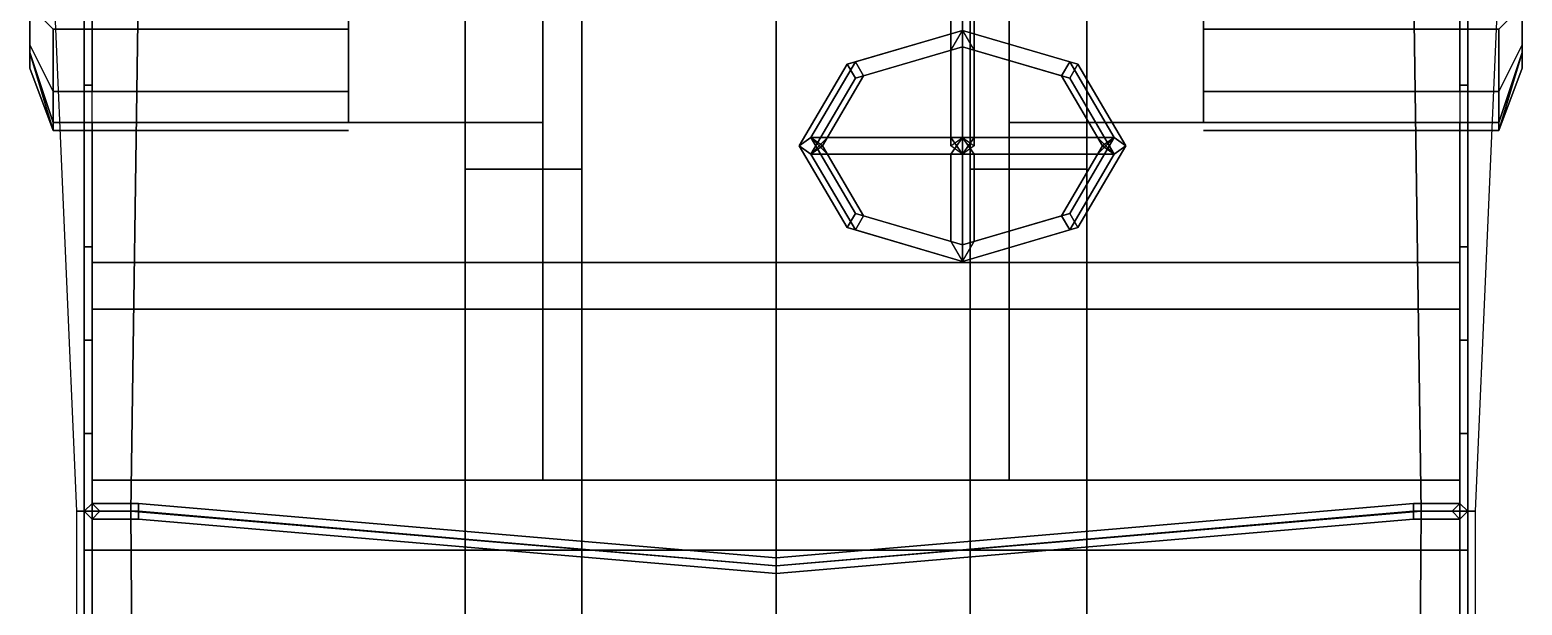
# Model space of a CAD drawing. Header units: millimetres. Extents: x -0.96 to 3, y -2.14 to 6.
# Drawn here: x -0.96 to 0.96, y -0.131 to 0.609 of the extents above; entities that cross this region are included whole.
import ezdxf

# ---------------------------------------------------------------- set-up
doc = ezdxf.new("R2010")
doc.units = ezdxf.units.MM
doc.layers.add('mudguards', color=6, linetype='Continuous')
doc.layers.add('tent', color=3, linetype='Continuous')

msp = doc.modelspace()

# ---------------------------------------------------------------- linework, layer by layer
for points in [[(0.225, 0.46, 1.46), (0.24, 0.4706, 1.4706), (0.24, 1.0787, 0.8625), (0.225, 1.0681, 0.8519)], [(0.24, 0.4706, 1.4706), (0.255, 0.46, 1.46), (0.255, 1.0681, 0.8519), (0.24, 1.0787, 0.8625)], [(0.24, 0.4494, 1.4494), (0.225, 0.46, 1.46), (0.225, 1.0681, 0.8519), (0.24, 1.0575, 0.8413)], [(0.255, 0.46, 1.46), (0.24, 0.4494, 1.4494), (0.24, 1.0575, 0.8413), (0.255, 1.0681, 0.8519)], [(-0.25, 0.99, 0.54), (-0.25, 0.43, 0.41), (-0.4, 0.43, 0.41), (-0.4, 0.99, 0.54)], [(-0.4, 0.99, 0.54), (-0.4, 0.43, 0.41), (-0.4, 0.43, 0.57), (-0.4, 0.94, 0.61)], [(-0.25, 0.43, 0.57), (-0.25, 0.43, 0.41), (-0.25, 0.99, 0.54), (-0.25, 0.94, 0.61)], [(0.25, 0.99, 0.54), (0.25, 0.43, 0.41), (0.25, 0.43, 0.57), (0.25, 0.94, 0.61)], [(0.4, 0.99, 0.54), (0.4, 0.43, 0.41), (0.25, 0.43, 0.41), (0.25, 0.99, 0.54)], [(0.4, 0.43, 0.57), (0.4, 0.43, 0.41), (0.4, 0.99, 0.54), (0.4, 0.94, 0.61)], [(-0.4, 0.94, 0.61), (-0.4, 0.43, 0.57), (-0.25, 0.43, 0.57), (-0.25, 0.94, 0.61)], [(0.25, 0.94, 0.61), (0.25, 0.43, 0.57), (0.4, 0.43, 0.57), (0.4, 0.94, 0.61)], [(-0.89, 0.67, 1.43), (-0.89, 0.538, 0.77), (-0.88, 0.538, 0.77), (-0.88, 0.67, 1.43)], [(-0.89, 0.61, 0.91), (-0.89, 0.53, 0.73), (-0.89, 0.67, 1.43)], [(-0.88, 0.67, 1.43), (-0.88, 0.53, 0.73), (-0.88, 0.61, 0.91), (-0.88, 0.67, 1.43)], [(-0.55, 0.67, 0.64), (-0.55, 0.49, 0.64), (-0.3, 0.49, 0.64), (-0.3, 0.67, 0.64)], [(-0.55, 0.61, 0.91), (-0.55, 0.53, 0.73), (-0.55, 0.49, 0.64), (-0.55, 0.67, 0.64)], [(-0.3, 0.67, 0.64), (-0.3, 0.03, 0.64), (-0.3, 0.03, 0.87), (-0.3, 0.67, 0.87)], [(-0.3, 0.67, 0.87), (-0.3, 0.03, 0.87), (0.3, 0.03, 0.87), (0.3, 0.67, 0.87)], [(0.3, 0.03, 0.87), (0.3, 0.03, 0.64), (0.3, 0.67, 0.64), (0.3, 0.67, 0.87)], [(0.3, 0.67, 0.64), (0.3, 0.49, 0.64), (0.55, 0.49, 0.64), (0.55, 0.67, 0.64)], [(0.55, 0.67, 0.64), (0.55, 0.49, 0.64), (0.55, 0.53, 0.73), (0.55, 0.61, 0.91)], [(0.88, 0.67, 1.43), (0.88, 0.538, 0.77), (0.89, 0.538, 0.77), (0.89, 0.67, 1.43)], [(0.88, 0.61, 0.91), (0.88, 0.53, 0.73), (0.88, 0.67, 1.43)], [(0.89, 0.67, 1.43), (0.89, 0.53, 0.73), (0.89, 0.61, 0.91), (0.89, 0.67, 1.43)], [(0.0915, 0.565, 1.565), (0.1021, 0.5469, 1.5681), (0.24, 0.5873, 1.6085), (0.24, 0.6085, 1.6085)], [(0.1021, 0.5681, 1.5469), (0.0915, 0.565, 1.565), (0.24, 0.6085, 1.6085), (0.24, 0.6085, 1.5873)], [(0.1127, 0.55, 1.55), (0.1021, 0.5681, 1.5469), (0.24, 0.6085, 1.5873), (0.24, 0.5873, 1.5873)], [(0.24, 0.4706, 1.4494), (0.225, 0.4706, 1.4706), (0.225, 0.5829, 1.5829), (0.24, 0.6085, 1.5873)], [(0.24, 0.6085, 1.6085), (0.24, 0.5873, 1.6085), (0.3779, 0.5469, 1.5681), (0.3885, 0.565, 1.565)], [(0.24, 0.5873, 1.5873), (0.24, 0.6085, 1.5873), (0.3779, 0.5681, 1.5469), (0.3673, 0.55, 1.55)], [(0.24, 0.6085, 1.5873), (0.24, 0.6085, 1.6085), (0.3885, 0.565, 1.565), (0.3779, 0.5681, 1.5469)], [(0.255, 0.4706, 1.4706), (0.24, 0.4706, 1.4494), (0.24, 0.6085, 1.5873), (0.255, 0.5829, 1.5829)], [(0.1021, 0.5469, 1.5681), (0.1127, 0.55, 1.55), (0.24, 0.5873, 1.5873), (0.24, 0.5873, 1.6085)], [(0.225, 0.4706, 1.4706), (0.24, 0.4494, 1.4706), (0.24, 0.5873, 1.6085), (0.225, 0.5829, 1.5829)], [(0.24, 0.5873, 1.6085), (0.24, 0.5873, 1.5873), (0.3673, 0.55, 1.55), (0.3779, 0.5469, 1.5681)], [(0.24, 0.4494, 1.4706), (0.255, 0.4706, 1.4706), (0.255, 0.5829, 1.5829), (0.24, 0.5873, 1.6085)], [(0.045, 0.4706, 1.4494), (0.03, 0.46, 1.46), (0.0915, 0.565, 1.565), (0.1021, 0.5681, 1.5469)], [(0.03, 0.46, 1.46), (0.045, 0.4494, 1.4706), (0.1021, 0.5469, 1.5681), (0.0915, 0.565, 1.565)], [(0.06, 0.46, 1.46), (0.045, 0.4706, 1.4494), (0.1021, 0.5681, 1.5469), (0.1127, 0.55, 1.55)], [(0.3673, 0.55, 1.55), (0.3779, 0.5681, 1.5469), (0.435, 0.4706, 1.4494), (0.42, 0.46, 1.46)], [(0.3779, 0.5681, 1.5469), (0.3885, 0.565, 1.565), (0.45, 0.46, 1.46), (0.435, 0.4706, 1.4494)], [(0.3885, 0.565, 1.565), (0.3779, 0.5469, 1.5681), (0.435, 0.4494, 1.4706), (0.45, 0.46, 1.46)], [(-0.89, 0.538, 0.77), (-0.89, 0.33, 0.77), (-0.88, 0.33, 0.77), (-0.88, 0.538, 0.77)], [(-0.89, 0.53, 0.73), (-0.89, 0.33, 0.77), (-0.89, 0.33, 0.77), (-0.89, 0.538, 0.77)], [(0.045, 0.4494, 1.4706), (0.06, 0.46, 1.46), (0.1127, 0.55, 1.55), (0.1021, 0.5469, 1.5681)], [(0.3779, 0.5469, 1.5681), (0.3673, 0.55, 1.55), (0.42, 0.46, 1.46), (0.435, 0.4494, 1.4706)], [(0.88, 0.538, 0.77), (0.88, 0.33, 0.77), (0.89, 0.33, 0.77), (0.89, 0.538, 0.77)], [(0.89, 0.538, 0.77), (0.89, 0.33, 0.77), (0.89, 0.33, 0.77), (0.89, 0.53, 0.73)], [(-0.89, 0.49, 0.64), (-0.89, -0.06, 0.61), (-0.89, 0.33, 0.77), (-0.89, 0.53, 0.73)], [(0.89, 0.33, 0.77), (0.89, -0.06, 0.61), (0.89, 0.49, 0.64), (0.89, 0.53, 0.73)], [(-0.89, 0.48, 0.61), (-0.89, -0.06, 0.61), (-0.89, -0.06, 0.61), (-0.89, 0.49, 0.64)], [(-0.3, 0.25, 0.64), (-0.3, 0.49, 0.64), (-0.88, 0.49, 0.64), (-0.88, 0.25, 0.64)], [(0.88, 0.25, 0.64), (0.88, 0.49, 0.64), (0.3, 0.49, 0.64), (0.3, 0.25, 0.64)], [(0.89, -0.06, 0.61), (0.89, -0.06, 0.61), (0.89, 0.48, 0.61), (0.89, 0.49, 0.64)], [(0.1021, 0.3731, 1.3519), (0.0915, 0.355, 1.355), (0.03, 0.46, 1.46), (0.045, 0.4706, 1.4494)], [(0.225, 0.4706, 1.4706), (0.24, 0.4706, 1.4494), (0.045, 0.4706, 1.4494), (0.0662, 0.4706, 1.4706)], [(0.24, 0.4706, 1.4494), (0.225, 0.4494, 1.4494), (0.0662, 0.4494, 1.4494), (0.045, 0.4706, 1.4494)], [(0.24, 0.4494, 1.4706), (0.225, 0.4706, 1.4706), (0.0662, 0.4706, 1.4706), (0.045, 0.4494, 1.4706)], [(0.1127, 0.37, 1.37), (0.1021, 0.3731, 1.3519), (0.045, 0.4706, 1.4494), (0.06, 0.46, 1.46)], [(0.225, 0.4494, 1.4494), (0.24, 0.4706, 1.4494), (0.24, 0.3327, 1.3115), (0.225, 0.3371, 1.3371)], [(0.24, 0.4706, 1.4494), (0.255, 0.4494, 1.4494), (0.255, 0.3371, 1.3371), (0.24, 0.3327, 1.3115)], [(0.255, 0.4494, 1.4494), (0.24, 0.4706, 1.4494), (0.435, 0.4706, 1.4494), (0.4138, 0.4494, 1.4494)], [(0.24, 0.4706, 1.4494), (0.255, 0.4706, 1.4706), (0.4138, 0.4706, 1.4706), (0.435, 0.4706, 1.4494)], [(0.255, 0.4706, 1.4706), (0.24, 0.4494, 1.4706), (0.435, 0.4494, 1.4706), (0.4138, 0.4706, 1.4706)], [(0.42, 0.46, 1.46), (0.435, 0.4706, 1.4494), (0.3779, 0.3731, 1.3519), (0.3673, 0.37, 1.37)], [(0.435, 0.4706, 1.4494), (0.45, 0.46, 1.46), (0.3885, 0.355, 1.355), (0.3779, 0.3731, 1.3519)], [(0.0915, 0.355, 1.355), (0.1021, 0.3519, 1.3731), (0.045, 0.4494, 1.4706), (0.03, 0.46, 1.46)], [(0.1021, 0.3519, 1.3731), (0.1127, 0.37, 1.37), (0.06, 0.46, 1.46), (0.045, 0.4494, 1.4706)], [(0.225, 0.4494, 1.4494), (0.24, 0.4494, 1.4706), (0.045, 0.4494, 1.4706), (0.0662, 0.4494, 1.4494)], [(0.24, 0.4494, 1.4706), (0.225, 0.4494, 1.4494), (0.225, 0.3371, 1.3371), (0.24, 0.3115, 1.3327)], [(0.255, 0.4494, 1.4494), (0.24, 0.4494, 1.4706), (0.24, 0.3115, 1.3327), (0.255, 0.3371, 1.3371)], [(0.24, 0.4494, 1.4706), (0.255, 0.4494, 1.4494), (0.4138, 0.4494, 1.4494), (0.435, 0.4494, 1.4706)], [(0.435, 0.4494, 1.4706), (0.42, 0.46, 1.46), (0.3673, 0.37, 1.37), (0.3779, 0.3519, 1.3731)], [(0.45, 0.46, 1.46), (0.435, 0.4494, 1.4706), (0.3779, 0.3519, 1.3731), (0.3885, 0.355, 1.355)], [(-0.4, 0.43, 0.41), (-0.4, -1.3, 0.41), (-0.4, -1.3, 0.61), (-0.4, 0.43, 0.61)], [(-0.25, 0.43, 0.41), (-0.25, -1.3, 0.41), (-0.4, -1.3, 0.41), (-0.4, 0.43, 0.41)], [(-0.25, 0.43, 0.61), (-0.25, 0.43, 0.57), (-0.4, 0.43, 0.57), (-0.4, 0.43, 0.61)], [(-0.4, 0.43, 0.61), (-0.4, -1.3, 0.61), (-0.25, -1.3, 0.61), (-0.25, 0.43, 0.61)], [(-0.25, -1.3, 0.61), (-0.25, -1.3, 0.41), (-0.25, 0.43, 0.41), (-0.25, 0.43, 0.61)], [(0.25, 0.43, 0.61), (0.25, -1.3, 0.61), (0.4, -1.3, 0.61), (0.4, 0.43, 0.61)], [(0.25, 0.43, 0.41), (0.25, -1.3, 0.41), (0.25, -1.3, 0.61), (0.25, 0.43, 0.61)], [(0.4, 0.43, 0.61), (0.4, 0.43, 0.57), (0.25, 0.43, 0.57), (0.25, 0.43, 0.61)], [(0.4, 0.43, 0.41), (0.4, -1.3, 0.41), (0.25, -1.3, 0.41), (0.25, 0.43, 0.41)], [(0.4, -1.3, 0.61), (0.4, -1.3, 0.41), (0.4, 0.43, 0.41), (0.4, 0.43, 0.61)], [(0.24, 0.3327, 1.3115), (0.24, 0.3115, 1.3115), (0.0915, 0.355, 1.355), (0.1021, 0.3731, 1.3519)], [(0.24, 0.3327, 1.3327), (0.24, 0.3327, 1.3115), (0.1021, 0.3731, 1.3519), (0.1127, 0.37, 1.37)], [(0.24, 0.3115, 1.3327), (0.24, 0.3327, 1.3327), (0.1127, 0.37, 1.37), (0.1021, 0.3519, 1.3731)], [(0.3673, 0.37, 1.37), (0.3779, 0.3731, 1.3519), (0.24, 0.3327, 1.3115), (0.24, 0.3327, 1.3327)], [(0.3779, 0.3731, 1.3519), (0.3885, 0.355, 1.355), (0.24, 0.3115, 1.3115), (0.24, 0.3327, 1.3115)], [(0.3779, 0.3519, 1.3731), (0.3673, 0.37, 1.37), (0.24, 0.3327, 1.3327), (0.24, 0.3115, 1.3327)], [(0.24, 0.3115, 1.3115), (0.24, 0.3115, 1.3327), (0.1021, 0.3519, 1.3731), (0.0915, 0.355, 1.355)], [(0.3885, 0.355, 1.355), (0.3779, 0.3519, 1.3731), (0.24, 0.3115, 1.3327), (0.24, 0.3115, 1.3115)], [(-0.89, 0.21, 1.19), (-0.89, 0.33, 0.77), (-0.89, -0.06, 0.61), (-0.89, 0.21, 1.19)], [(-0.88, 0.21, 1.19), (-0.88, 0.33, 0.77), (-0.89, 0.33, 0.77), (-0.89, 0.21, 1.19)], [(0.89, 0.21, 1.19), (0.89, 0.33, 0.77), (0.88, 0.33, 0.77), (0.88, 0.21, 1.19)], [(0.89, -0.06, 0.61), (0.89, 0.33, 0.77), (0.89, 0.21, 1.19)], [(-0.88, 0.31, 1.03), (-0.88, 0.2541, 1.03), (-0.88, 0.2459, 1.06), (-0.88, 0.31, 1.06)], [(-0.88, 0.31, 1.06), (-0.88, 0.03, 1.06), (0.88, 0.03, 1.06), (0.88, 0.31, 1.06)], [(0.88, 0.31, 1.06), (0.88, 0.31, 1.03), (-0.88, 0.31, 1.03), (-0.88, 0.31, 1.06)], [(0.88, 0.2459, 1.06), (0.88, 0.2541, 1.03), (0.88, 0.31, 1.03), (0.88, 0.31, 1.06)], [(0.88, 0.25, 1.03), (0.3, 0.25, 0.87), (-0.3, 0.25, 0.87), (-0.88, 0.25, 1.03)], [(-0.3, 0.25, 0.87), (-0.3, 0.25, 0.64), (-0.88, 0.25, 0.64), (-0.88, 0.25, 1.03)], [(0.88, 0.25, 1.03), (0.88, 0.25, 0.64), (0.3, 0.25, 0.64), (0.3, 0.25, 0.87)], [(-0.88, 0.03, 1.06), (-0.88, 0.2459, 1.06), (-0.88, 0.21, 1.19)], [(0.88, 0.21, 1.19), (0.88, 0.2459, 1.06), (0.88, 0.03, 1.06), (0.88, 0.21, 1.19)], [(-0.89, 0.21, 1.19), (-0.89, -0.06, 0.61), (-0.89, -0.06, 1.29), (-0.89, 0.09, 1.29)], [(-0.88, 0.09, 1.29), (-0.88, 0.21, 1.19), (-0.89, 0.21, 1.19), (-0.89, 0.09, 1.29)], [(-0.88, 0.03, 1.29), (-0.88, 0.03, 1.06), (-0.88, 0.21, 1.19), (-0.88, 0.09, 1.29)], [(0.88, 0.21, 1.19), (0.88, 0.03, 1.06), (0.88, 0.03, 1.29), (0.88, 0.09, 1.29)], [(0.89, 0.09, 1.29), (0.89, 0.21, 1.19), (0.88, 0.21, 1.19), (0.88, 0.09, 1.29)], [(0.89, -0.06, 1.29), (0.89, -0.06, 0.61), (0.89, 0.21, 1.19), (0.89, 0.09, 1.29)], [(-0.89, 0.09, 1.29), (-0.89, -0.06, 1.29), (-0.88, -0.06, 1.29), (-0.88, 0.09, 1.29)], [(0.88, 0.09, 1.29), (0.88, -0.06, 1.29), (0.89, -0.06, 1.29), (0.89, 0.09, 1.29)], [(-0.88, 0.03, 1.29), (-0.88, -0.06, 1.29), (0.88, -0.06, 1.29), (0.88, 0.03, 1.29)], [(-0.88, 0.03, 1.06), (-0.88, 0.03, 1.29), (0.88, 0.03, 1.29), (0.88, 0.03, 1.06)], [(-0.88, 0, 1.29), (-0.89, -0.01, 1.29), (-0.89, -0.01, 1.74), (-0.88, 0, 1.74)], [(-0.88, 0, 1.74), (-0.89, -0.01, 1.74), (-0.82, -0.01, 1.86), (-0.82, 0, 1.85)], [(-0.87, -0.01, 1.29), (-0.88, 0, 1.29), (-0.88, 0, 1.74), (-0.87, -0.01, 1.74)], [(-0.87, -0.01, 1.74), (-0.88, 0, 1.74), (-0.82, 0, 1.85), (-0.82, -0.01, 1.84)], [(0, -0.08, 1.98), (0, -0.07, 1.97), (-0.82, 0, 1.85), (-0.82, -0.01, 1.86)], [(0, -0.07, 1.97), (0, -0.08, 1.96), (-0.82, -0.01, 1.84), (-0.82, 0, 1.85)], [(-0.89, -0.01, 1.29), (-0.88, -0.02, 1.29), (-0.88, -0.02, 1.74), (-0.89, -0.01, 1.74)], [(-0.89, -0.01, 1.74), (-0.88, -0.02, 1.74), (-0.82, -0.02, 1.85), (-0.82, -0.01, 1.86)], [(-0.88, -0.02, 1.29), (-0.87, -0.01, 1.29), (-0.87, -0.01, 1.74), (-0.88, -0.02, 1.74)], [(-0.88, -0.02, 1.74), (-0.87, -0.01, 1.74), (-0.82, -0.01, 1.84), (-0.82, -0.02, 1.85)], [(0, -0.08, 1.96), (0, -0.09, 1.97), (-0.82, -0.02, 1.85), (-0.82, -0.01, 1.84)], [(0, -0.09, 1.97), (0, -0.08, 1.98), (-0.82, -0.01, 1.86), (-0.82, -0.02, 1.85)], [(0, -0.08, 1.96), (0, -0.07, 1.97), (0.82, 0, 1.85), (0.82, -0.01, 1.84)], [(0, -0.07, 1.97), (0, -0.08, 1.98), (0.82, -0.01, 1.86), (0.82, 0, 1.85)], [(0, -0.08, 1.98), (0, -0.09, 1.97), (0.82, -0.02, 1.85), (0.82, -0.01, 1.86)], [(0, -0.09, 1.97), (0, -0.08, 1.96), (0.82, -0.01, 1.84), (0.82, -0.02, 1.85)], [(0.89, -0.01, 1.74), (0.88, 0, 1.74), (0.82, 0, 1.85), (0.82, -0.01, 1.86)], [(0.88, 0, 1.74), (0.87, -0.01, 1.74), (0.82, -0.01, 1.84), (0.82, 0, 1.85)], [(0.87, -0.01, 1.74), (0.88, -0.02, 1.74), (0.82, -0.02, 1.85), (0.82, -0.01, 1.84)], [(0.88, -0.02, 1.74), (0.89, -0.01, 1.74), (0.82, -0.01, 1.86), (0.82, -0.02, 1.85)], [(0.88, 0, 1.29), (0.87, -0.01, 1.29), (0.87, -0.01, 1.74), (0.88, 0, 1.74)], [(0.87, -0.01, 1.29), (0.88, -0.02, 1.29), (0.88, -0.02, 1.74), (0.87, -0.01, 1.74)], [(0.89, -0.01, 1.29), (0.88, 0, 1.29), (0.88, 0, 1.74), (0.89, -0.01, 1.74)], [(0.88, -0.02, 1.29), (0.89, -0.01, 1.29), (0.89, -0.01, 1.74), (0.88, -0.02, 1.74)], [(-0.89, -0.06, 1.29), (-0.89, -0.06, 0.77), (-0.88, -0.06, 0.77), (-0.88, -0.06, 1.29)], [(-0.89, -0.06, 0.61), (-0.89, -0.28, 0.61), (-0.89, -0.26, 0.77), (-0.89, -0.06, 0.77)], [(-0.89, -0.06, 0.77), (-0.89, -0.26, 0.77), (-0.88, -0.26, 0.77), (-0.88, -0.06, 0.77)], [(0.88, -0.06, 0.64), (0.88, -0.06, 1.29), (-0.88, -0.06, 1.29), (-0.88, -0.06, 0.64)], [(-0.88, -0.26, 0.77), (-0.88, -0.4, 0.64), (-0.88, -0.06, 0.64), (-0.88, -0.06, 0.77)], [(0.88, -0.4, 0.64), (0.88, -0.06, 0.64), (-0.88, -0.06, 0.64), (-0.88, -0.4, 0.64)], [(0.88, -0.06, 1.29), (0.88, -0.06, 0.77), (0.89, -0.06, 0.77), (0.89, -0.06, 1.29)], [(0.88, -0.06, 0.64), (0.88, -0.4, 0.64), (0.88, -0.26, 0.77), (0.88, -0.06, 0.77)], [(0.88, -0.06, 0.77), (0.88, -0.26, 0.77), (0.89, -0.26, 0.77), (0.89, -0.06, 0.77)], [(0.89, -0.26, 0.77), (0.89, -0.28, 0.61), (0.89, -0.06, 0.61), (0.89, -0.06, 0.77)]]:
    msp.add_3dface(points)
at = {"layer": 'mudguards'}
for points in [[(-0.93, 0.61, 0.91), (-0.93, 0.53, 0.73), (-0.96, 0.59, 0.64), (-0.96, 0.64, 0.79)], [(-0.96, 0.64, 0.79), (-0.96, 0.59, 0.64), (-0.93, 0.53, 0.73), (-0.93, 0.61, 0.91)], [(0.93, 0.61, 0.91), (0.93, 0.53, 0.73), (0.96, 0.59, 0.64), (0.96, 0.64, 0.79)], [(0.96, 0.64, 0.79), (0.96, 0.59, 0.64), (0.93, 0.53, 0.73), (0.93, 0.61, 0.91)], [(-0.55, 0.61, 0.91), (-0.55, 0.53, 0.73), (-0.93, 0.53, 0.73), (-0.93, 0.61, 0.91)], [(-0.93, 0.61, 0.91), (-0.93, 0.53, 0.73), (-0.55, 0.53, 0.73), (-0.55, 0.61, 0.91)], [(0.55, 0.61, 0.91), (0.55, 0.53, 0.73), (0.93, 0.53, 0.73), (0.93, 0.61, 0.91)], [(0.93, 0.61, 0.91), (0.93, 0.53, 0.73), (0.55, 0.53, 0.73), (0.55, 0.61, 0.91)], [(-0.96, 0.59, 0.64), (-0.96, 0.58, 0.54), (-0.93, 0.49, 0.64), (-0.93, 0.53, 0.73)], [(-0.93, 0.53, 0.73), (-0.93, 0.49, 0.64), (-0.96, 0.58, 0.54), (-0.96, 0.59, 0.64)], [(-0.93, 0.48, 0.61), (-0.93, 0.48, 0.41), (-0.96, 0.56, 0.48), (-0.96, 0.58, 0.54)], [(-0.96, 0.58, 0.54), (-0.96, 0.56, 0.48), (-0.93, 0.48, 0.41), (-0.93, 0.48, 0.61)], [(-0.96, 0.58, 0.54), (-0.96, 0.58, 0.54), (-0.93, 0.48, 0.61), (-0.93, 0.49, 0.64)], [(-0.93, 0.49, 0.64), (-0.93, 0.48, 0.61), (-0.96, 0.58, 0.54)], [(0.96, 0.59, 0.64), (0.96, 0.58, 0.54), (0.93, 0.49, 0.64), (0.93, 0.53, 0.73)], [(0.93, 0.53, 0.73), (0.93, 0.49, 0.64), (0.96, 0.58, 0.54), (0.96, 0.59, 0.64)], [(0.93, 0.48, 0.61), (0.93, 0.48, 0.41), (0.96, 0.56, 0.48), (0.96, 0.58, 0.54)], [(0.96, 0.58, 0.54), (0.96, 0.56, 0.48), (0.93, 0.48, 0.41), (0.93, 0.48, 0.61)], [(0.96, 0.58, 0.54), (0.96, 0.58, 0.54), (0.93, 0.48, 0.61), (0.93, 0.49, 0.64)], [(0.93, 0.49, 0.64), (0.93, 0.48, 0.61), (0.96, 0.58, 0.54)], [(-0.55, 0.53, 0.73), (-0.55, 0.49, 0.64), (-0.93, 0.49, 0.64), (-0.93, 0.53, 0.73)], [(-0.93, 0.53, 0.73), (-0.93, 0.49, 0.64), (-0.55, 0.49, 0.64), (-0.55, 0.53, 0.73)], [(0.93, 0.53, 0.73), (0.93, 0.49, 0.64), (0.55, 0.49, 0.64), (0.55, 0.53, 0.73)], [(0.55, 0.53, 0.73), (0.55, 0.49, 0.64), (0.93, 0.49, 0.64), (0.93, 0.53, 0.73)], [(-0.93, 0.48, 0.61), (-0.93, 0.48, 0.41), (-0.55, 0.48, 0.41), (-0.55, 0.48, 0.61)], [(-0.55, 0.48, 0.61), (-0.55, 0.48, 0.41), (-0.93, 0.48, 0.41), (-0.93, 0.48, 0.61)], [(0.55, 0.48, 0.61), (0.55, 0.48, 0.41), (0.93, 0.48, 0.41), (0.93, 0.48, 0.61)], [(0.93, 0.48, 0.61), (0.93, 0.48, 0.41), (0.55, 0.48, 0.41), (0.55, 0.48, 0.61)]]:
    msp.add_3dface(points, dxfattribs=at)
at = {"layer": 'tent'}
for points in [[(-0.93, 0.68, 1.74), (-0.9, -0.01, 1.74), (-0.83, -0.01, 1.87), (-0.82, 0.68, 1.83)], [(-0.82, 0.68, 1.83), (-0.83, -0.01, 1.87), (0, -0.08, 1.99), (0, 0.68, 1.84)], [(0, 0.68, 1.84), (0, -0.08, 1.99), (0.83, -0.01, 1.87), (0.82, 0.68, 1.83)], [(0.82, 0.68, 1.83), (0.83, -0.01, 1.87), (0.9, -0.01, 1.74), (0.93, 0.68, 1.74)], [(-0.82, -1.37, 1.85), (-0.83, -0.01, 1.87), (-0.9, -0.01, 1.74), (-0.9, -1.35, 1.74)], [(0, -1.44, 1.97), (0, -0.08, 1.99), (-0.83, -0.01, 1.87), (-0.82, -1.37, 1.85)], [(0.82, -1.37, 1.85), (0.83, -0.01, 1.87), (0, -0.08, 1.99), (0, -1.44, 1.97)], [(0.9, -1.35, 1.74), (0.9, -0.01, 1.74), (0.83, -0.01, 1.87), (0.82, -1.37, 1.85)]]:
    msp.add_3dface(points, dxfattribs=at)

doc.saveas('drawing.dxf')
